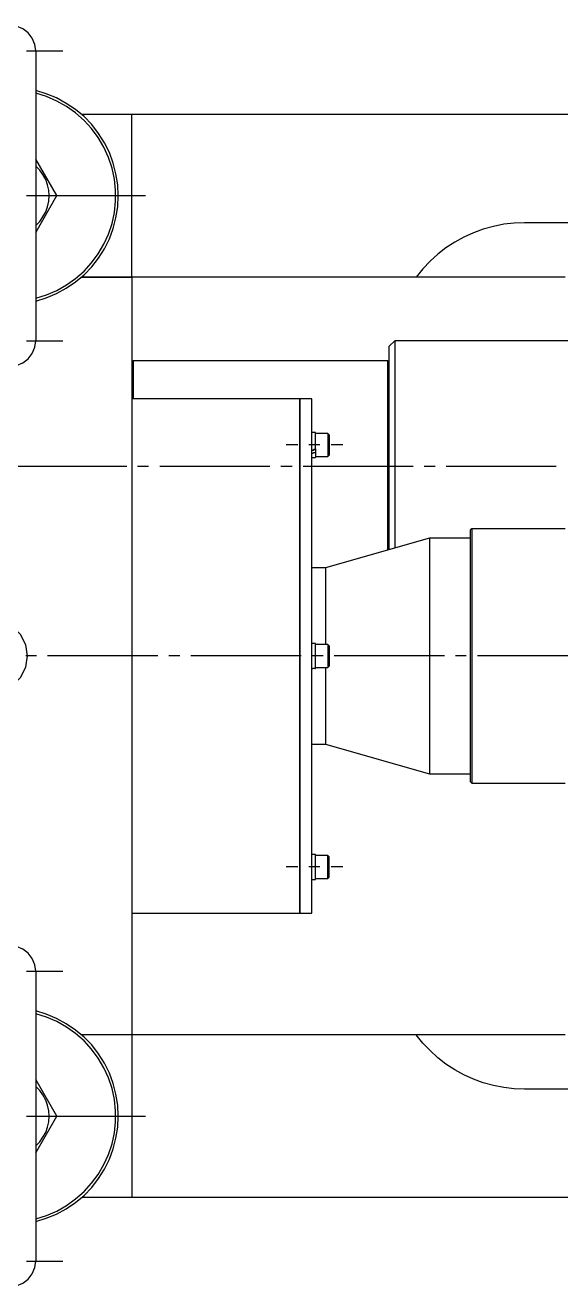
# Model space of a CAD drawing. Header units: millimetres. Extents: x -211 to 45495, y 24 to 52952.
# Drawn here: x 22670.1 to 22867.8, y 28059 to 28525 of the extents above; entities that cross this region are included whole.
import ezdxf

# ---------------------------------------------------------------- set-up
doc = ezdxf.new("R2010")
doc.units = ezdxf.units.MM
doc.layers.add('Layer2', color=7, linetype='Continuous')

# ---------------------------------------------------------------- blocks, each defined once
blk = doc.blocks.new('BLKF858')
at = {"layer": 'Layer2', "color": 7, "linetype": 'Continuous', "lineweight": 25}
for p, q in [((22649.47, 28302.91), (22646.46, 28299.98)), ((22653.26, 28304.89), (22649.47, 28302.91)), ((22657.39, 28305.5), (22653.26, 28304.89)), ((22661.61, 28304.89), (22657.39, 28305.5)), ((22665.32, 28302.91), (22661.61, 28304.89)), ((22668.33, 28299.98), (22665.32, 28302.91)), ((22646.46, 28299.98), (22644.56, 28296.19)), ((22670.22, 28296.19), (22668.33, 28299.98)), ((22644.56, 28296.19), (22643.96, 28292.06)), ((22670.91, 28292.06), (22670.22, 28296.19)), ((22643.96, 28292.06), (22644.56, 28287.84)), ((22644.56, 28287.84), (22646.46, 28284.05)), ((22646.46, 28284.05), (22649.47, 28281.12)), ((22665.32, 28281.12), (22668.33, 28284.05)), ((22668.33, 28284.05), (22670.22, 28287.84)), ((22649.47, 28281.12), (22653.26, 28279.14)), ((22661.61, 28279.14), (22665.32, 28281.12)), ((22653.26, 28279.14), (22657.39, 28278.54)), ((22657.39, 28278.54), (22661.61, 28279.14))]:
    blk.add_line(p, q, dxfattribs=at)
blk = doc.blocks.new('BLKF860')
at = {"layer": 'Layer2', "color": 7, "linetype": 'Continuous', "lineweight": 25}
for p, q in [((22819.55, 28146.27), (22816.88, 28149.03)), ((22822.39, 28143.6), (22819.55, 28146.27)), ((22825.4, 28141.28), (22822.39, 28143.6)), ((22828.67, 28139.21), (22825.4, 28141.28)), ((22832.03, 28137.31), (22828.67, 28139.21)), ((22835.56, 28135.68), (22832.03, 28137.31)), ((22839.18, 28134.39), (22835.56, 28135.68)), ((22842.97, 28133.35), (22839.18, 28134.39)), ((22846.76, 28132.66), (22842.97, 28133.35)), ((22850.55, 28132.15), (22846.76, 28132.66)), ((22854.42, 28132.06), (22850.55, 28132.15))]:
    blk.add_line(p, q, dxfattribs=at)
blk = doc.blocks.new('BLKF862')
at = {"layer": 'Layer2', "color": 7, "linetype": 'Continuous', "lineweight": 25}
for p, q in [((22850.55, 28451.89), (22846.76, 28451.46)), ((22854.42, 28452.06), (22850.55, 28451.89)), ((22835.56, 28448.36), (22832.03, 28446.72)), ((22839.18, 28449.65), (22835.56, 28448.36)), ((22842.97, 28450.68), (22839.18, 28449.65)), ((22846.76, 28451.46), (22842.97, 28450.68)), ((22825.4, 28442.76), (22822.39, 28440.44)), ((22828.67, 28444.91), (22825.4, 28442.76)), ((22832.03, 28446.72), (22828.67, 28444.91)), ((22819.55, 28437.85), (22816.88, 28435.01)), ((22822.39, 28440.44), (22819.55, 28437.85))]:
    blk.add_line(p, q, dxfattribs=at)
blk = doc.blocks.new('BLKF1052')
at = {"layer": 'Layer2', "color": 7, "linetype": 'Continuous', "lineweight": 25}
for p, q in [((22681.59, 28498.13), (22677.8, 28499.68)), ((22685.21, 28496.15), (22681.59, 28498.13)), ((22688.57, 28493.91), (22685.21, 28496.15)), ((22691.75, 28491.24), (22688.57, 28493.91)), ((22694.6, 28488.32), (22691.75, 28491.24)), ((22697.09, 28485.04), (22694.6, 28488.32)), ((22699.33, 28481.6), (22697.09, 28485.04)), ((22701.14, 28477.98), (22699.33, 28481.6)), ((22702.52, 28474.11), (22701.14, 28477.98)), ((22703.55, 28470.15), (22702.52, 28474.11)), ((22704.24, 28466.1), (22703.55, 28470.15)), ((22704.41, 28462.05), (22704.24, 28466.1)), ((22704.24, 28457.92), (22704.41, 28462.05)), ((22703.55, 28453.87), (22704.24, 28457.92)), ((22702.52, 28449.91), (22703.55, 28453.87)), ((22701.14, 28446.12), (22702.52, 28449.91)), ((22697.09, 28438.97), (22699.33, 28442.42)), ((22699.33, 28442.42), (22701.14, 28446.12)), ((22694.6, 28435.79), (22697.09, 28438.97)), ((22691.75, 28432.77), (22694.6, 28435.79)), ((22685.21, 28427.86), (22688.57, 28430.19)), ((22688.57, 28430.19), (22691.75, 28432.77)), ((22673.93, 28423.13), (22677.8, 28424.33)), ((22677.8, 28424.33), (22681.59, 28425.88)), ((22681.59, 28425.88), (22685.21, 28427.86))]:
    blk.add_line(p, q, dxfattribs=at)
blk = doc.blocks.new('BLKF1054')
at = {"layer": 'Layer2', "color": 7, "linetype": 'Continuous', "lineweight": 25}
for p, q in [((22681.68, 28497.01), (22677.89, 28498.65)), ((22685.29, 28494.95), (22681.68, 28497.01)), ((22688.65, 28492.62), (22685.29, 28494.95)), ((22691.75, 28489.87), (22688.65, 28492.62)), ((22694.51, 28486.85), (22691.75, 28489.87)), ((22697.01, 28483.49), (22694.51, 28486.85)), ((22699.07, 28479.96), (22697.01, 28483.49)), ((22700.8, 28476.17), (22699.07, 28479.96)), ((22702.09, 28472.21), (22700.8, 28476.17)), ((22702.95, 28468.16), (22702.09, 28472.21)), ((22703.38, 28464.12), (22702.95, 28468.16)), ((22703.38, 28459.98), (22703.38, 28464.12)), ((22702.95, 28455.85), (22703.38, 28459.98)), ((22700.8, 28447.84), (22702.09, 28451.8)), ((22702.09, 28451.8), (22702.95, 28455.85)), ((22699.07, 28444.14), (22700.8, 28447.84)), ((22697.01, 28440.52), (22699.07, 28444.14)), ((22694.51, 28437.25), (22697.01, 28440.52)), ((22688.65, 28431.48), (22691.75, 28434.15)), ((22691.75, 28434.15), (22694.51, 28437.25)), ((22681.68, 28427), (22685.29, 28429.07)), ((22685.29, 28429.07), (22688.65, 28431.48)), ((22673.93, 28424.16), (22677.89, 28425.45)), ((22677.89, 28425.45), (22681.68, 28427))]:
    blk.add_line(p, q, dxfattribs=at)
blk = doc.blocks.new('BLKF1055')
at = {"layer": 'Layer2', "color": 7, "linetype": 'Continuous', "lineweight": 25}
for p, q in [((22676.6, 28469.89), (22675.39, 28471.52)), ((22677.63, 28468.08), (22676.6, 28469.89)), ((22678.32, 28466.1), (22677.63, 28468.08)), ((22678.75, 28464.12), (22678.32, 28466.1)), ((22678.92, 28462.05), (22678.75, 28464.12)), ((22678.75, 28459.98), (22678.92, 28462.05)), ((22677.63, 28456.02), (22678.32, 28457.92)), ((22678.32, 28457.92), (22678.75, 28459.98)), ((22673.93, 28451.03), (22675.39, 28452.49)), ((22675.39, 28452.49), (22676.6, 28454.21)), ((22676.6, 28454.21), (22677.63, 28456.02))]:
    blk.add_line(p, q, dxfattribs=at)
blk = doc.blocks.new('BLKF1057')
at = {"layer": 'Layer2', "color": 7, "linetype": 'Continuous', "lineweight": 25}
for p, q in [((22654.9, 28408.49), (22655.24, 28406.08)), ((22655.24, 28406.08), (22656.19, 28403.75)), ((22672.64, 28403.75), (22673.58, 28406.08)), ((22656.19, 28403.75), (22657.74, 28401.77)), ((22657.74, 28401.77), (22659.63, 28400.31)), ((22669.19, 28400.31), (22671.17, 28401.77)), ((22671.17, 28401.77), (22672.64, 28403.75)), ((22659.63, 28400.31), (22661.96, 28399.36)), ((22661.96, 28399.36), (22664.46, 28399.02)), ((22664.46, 28399.02), (22666.87, 28399.36)), ((22666.87, 28399.36), (22669.19, 28400.31))]:
    blk.add_line(p, q, dxfattribs=at)
blk = doc.blocks.new('BLKF1058')
at = {"layer": 'Layer2', "color": 7, "linetype": 'Continuous', "lineweight": 25}
for p, q in [((22657.74, 28522.24), (22656.19, 28520.26)), ((22659.63, 28523.71), (22657.74, 28522.24)), ((22661.96, 28524.66), (22659.63, 28523.71)), ((22664.46, 28525), (22661.96, 28524.66)), ((22666.87, 28524.66), (22664.46, 28525)), ((22669.19, 28523.71), (22666.87, 28524.66)), ((22671.17, 28522.24), (22669.19, 28523.71)), ((22672.64, 28520.26), (22671.17, 28522.24)), ((22656.19, 28520.26), (22655.24, 28517.94)), ((22673.58, 28517.94), (22672.64, 28520.26)), ((22673.93, 28515.53), (22673.58, 28517.94))]:
    blk.add_line(p, q, dxfattribs=at)
blk = doc.blocks.new('BLKF1060')
at = {"layer": 'Layer2', "color": 7, "linetype": 'Continuous', "lineweight": 25}
for p, q in [((22681.59, 28158.15), (22677.8, 28159.7)), ((22685.21, 28156.17), (22681.59, 28158.15)), ((22688.57, 28153.85), (22685.21, 28156.17)), ((22691.75, 28151.26), (22688.57, 28153.85)), ((22694.6, 28148.34), (22691.75, 28151.26)), ((22697.09, 28145.06), (22694.6, 28148.34)), ((22699.33, 28141.62), (22697.09, 28145.06)), ((22701.14, 28137.92), (22699.33, 28141.62)), ((22702.52, 28134.13), (22701.14, 28137.92)), ((22703.55, 28130.17), (22702.52, 28134.13)), ((22704.24, 28126.12), (22703.55, 28130.17)), ((22704.41, 28122.07), (22704.24, 28126.12)), ((22704.24, 28117.94), (22704.41, 28122.07)), ((22703.55, 28113.89), (22704.24, 28117.94)), ((22702.52, 28109.93), (22703.55, 28113.89)), ((22701.14, 28106.14), (22702.52, 28109.93)), ((22697.09, 28098.99), (22699.33, 28102.44)), ((22699.33, 28102.44), (22701.14, 28106.14)), ((22694.6, 28095.72), (22697.09, 28098.99)), ((22691.75, 28092.79), (22694.6, 28095.72)), ((22685.21, 28087.88), (22688.57, 28090.21)), ((22688.57, 28090.21), (22691.75, 28092.79)), ((22673.93, 28083.15), (22677.8, 28084.35)), ((22677.8, 28084.35), (22681.59, 28085.9)), ((22681.59, 28085.9), (22685.21, 28087.88))]:
    blk.add_line(p, q, dxfattribs=at)
blk = doc.blocks.new('BLKF1062')
at = {"layer": 'Layer2', "color": 7, "linetype": 'Continuous', "lineweight": 25}
for p, q in [((22681.68, 28157.03), (22677.89, 28158.67)), ((22685.29, 28154.97), (22681.68, 28157.03)), ((22688.65, 28152.56), (22685.29, 28154.97)), ((22691.75, 28149.89), (22688.65, 28152.56)), ((22694.51, 28146.79), (22691.75, 28149.89)), ((22697.01, 28143.51), (22694.51, 28146.79)), ((22699.07, 28139.9), (22697.01, 28143.51)), ((22700.8, 28136.19), (22699.07, 28139.9)), ((22702.09, 28132.23), (22700.8, 28136.19)), ((22702.95, 28128.19), (22702.09, 28132.23)), ((22703.38, 28124.05), (22702.95, 28128.19)), ((22703.38, 28120.01), (22703.38, 28124.05)), ((22702.95, 28115.87), (22703.38, 28120.01)), ((22700.8, 28107.86), (22702.09, 28111.82)), ((22702.09, 28111.82), (22702.95, 28115.87)), ((22699.07, 28104.16), (22700.8, 28107.86)), ((22697.01, 28100.54), (22699.07, 28104.16)), ((22694.51, 28097.27), (22697.01, 28100.54)), ((22688.65, 28091.5), (22691.75, 28094.17)), ((22691.75, 28094.17), (22694.51, 28097.27)), ((22681.68, 28087.02), (22685.29, 28089.09)), ((22685.29, 28089.09), (22688.65, 28091.5)), ((22673.93, 28084.18), (22677.89, 28085.39)), ((22677.89, 28085.39), (22681.68, 28087.02))]:
    blk.add_line(p, q, dxfattribs=at)
blk = doc.blocks.new('BLKF1063')
at = {"layer": 'Layer2', "color": 7, "linetype": 'Continuous', "lineweight": 25}
for p, q in [((22676.6, 28129.91), (22675.39, 28131.54)), ((22677.63, 28128.01), (22676.6, 28129.91)), ((22678.32, 28126.12), (22677.63, 28128.01)), ((22678.75, 28124.05), (22678.32, 28126.12)), ((22678.92, 28122.07), (22678.75, 28124.05)), ((22678.75, 28120.01), (22678.92, 28122.07)), ((22677.63, 28116.04), (22678.32, 28117.94)), ((22678.32, 28117.94), (22678.75, 28120.01)), ((22673.93, 28111.05), (22675.39, 28112.51)), ((22675.39, 28112.51), (22676.6, 28114.24)), ((22676.6, 28114.24), (22677.63, 28116.04))]:
    blk.add_line(p, q, dxfattribs=at)
blk = doc.blocks.new('BLKF1065')
at = {"layer": 'Layer2', "color": 7, "linetype": 'Continuous', "lineweight": 25}
for p, q in [((22654.9, 28068.51), (22655.24, 28066.1)), ((22655.24, 28066.1), (22656.19, 28063.77)), ((22672.64, 28063.77), (22673.58, 28066.1)), ((22656.19, 28063.77), (22657.74, 28061.79)), ((22657.74, 28061.79), (22659.63, 28060.33)), ((22659.63, 28060.33), (22661.96, 28059.38)), ((22666.87, 28059.38), (22669.19, 28060.33)), ((22669.19, 28060.33), (22671.17, 28061.79)), ((22671.17, 28061.79), (22672.64, 28063.77)), ((22661.96, 28059.38), (22664.46, 28059.04)), ((22664.46, 28059.04), (22666.87, 28059.38))]:
    blk.add_line(p, q, dxfattribs=at)
blk = doc.blocks.new('BLKF1066')
at = {"layer": 'Layer2', "color": 7, "linetype": 'Continuous', "lineweight": 25}
for p, q in [((22657.74, 28182.27), (22656.19, 28180.29)), ((22659.63, 28183.73), (22657.74, 28182.27)), ((22661.96, 28184.68), (22659.63, 28183.73)), ((22664.46, 28185.02), (22661.96, 28184.68)), ((22666.87, 28184.68), (22664.46, 28185.02)), ((22669.19, 28183.73), (22666.87, 28184.68)), ((22671.17, 28182.27), (22669.19, 28183.73)), ((22672.64, 28180.29), (22671.17, 28182.27)), ((22656.19, 28180.29), (22655.24, 28177.96)), ((22673.58, 28177.96), (22672.64, 28180.29)), ((22673.93, 28175.55), (22673.58, 28177.96))]:
    blk.add_line(p, q, dxfattribs=at)
blk = doc.blocks.new('BLKF1141')
at = {"layer": 'Layer2', "color": 7, "linetype": 'Continuous', "lineweight": 25}
for p, q in [((22775.89, 28367.93), (22776.06, 28368.01)), ((22776.06, 28368.01), (22776.15, 28368.01)), ((22776.15, 28368.01), (22776.23, 28368.1)), ((22776.23, 28368.1), (22776.32, 28368.19)), ((22776.32, 28368.19), (22776.49, 28368.19)), ((22776.49, 28368.19), (22776.58, 28368.27)), ((22776.58, 28368.27), (22776.66, 28368.27)), ((22776.66, 28368.27), (22776.75, 28368.36)), ((22776.75, 28368.36), (22776.92, 28368.44)), ((22776.92, 28368.44), (22777.01, 28368.44)), ((22777.01, 28368.44), (22777.09, 28368.53))]:
    blk.add_line(p, q, dxfattribs=at)
blk = doc.blocks.new('BLKF1142')
at = {"layer": 'Layer2', "color": 7, "linetype": 'Continuous', "lineweight": 25}
for p, q in [((22775.89, 28366.89), (22776.06, 28366.89)), ((22776.06, 28366.89), (22776.15, 28366.98)), ((22776.15, 28366.98), (22776.23, 28366.98)), ((22776.23, 28366.98), (22776.32, 28367.07)), ((22776.32, 28367.07), (22776.49, 28367.07)), ((22776.49, 28367.07), (22776.58, 28367.15)), ((22776.58, 28367.15), (22776.66, 28367.15)), ((22776.66, 28367.15), (22776.75, 28367.24)), ((22776.75, 28367.24), (22776.92, 28367.24)), ((22776.92, 28367.24), (22777.01, 28367.33)), ((22777.01, 28367.33), (22777.09, 28367.33))]:
    blk.add_line(p, q, dxfattribs=at)
blk = doc.blocks.new('BLKF1143')
at = {"layer": 'Layer2', "color": 7, "linetype": 'Continuous', "lineweight": 25}
for p, q in [((22775.89, 28367.93), (22776.06, 28368.01)), ((22776.06, 28368.01), (22776.23, 28368.01)), ((22776.23, 28368.01), (22776.32, 28368.1)), ((22776.32, 28368.1), (22776.49, 28368.1)), ((22776.49, 28368.1), (22776.58, 28368.19)), ((22776.58, 28368.19), (22776.66, 28368.19)), ((22776.66, 28368.19), (22776.75, 28368.27)), ((22776.75, 28368.27), (22776.92, 28368.27)), ((22776.92, 28368.27), (22777.01, 28368.36)), ((22777.01, 28368.36), (22777.09, 28368.36))]:
    blk.add_line(p, q, dxfattribs=at)
blk = doc.blocks.new('BLKF1144')
at = {"layer": 'Layer2', "color": 7, "linetype": 'Continuous', "lineweight": 25}
for p, q in [((22776.58, 28287.5), (22776.83, 28287.5)), ((22776.83, 28287.5), (22776.92, 28287.41)), ((22776.92, 28287.41), (22777.18, 28287.41))]:
    blk.add_line(p, q, dxfattribs=at)
blk = doc.blocks.new('BLKF800')
at = {"layer": 'Layer2', "color": 7, "linetype": 'Continuous', "lineweight": 25}
for p, q in [((22670.48, 28515.53), (22683.92, 28515.53)), ((22673.93, 28515.53), (22673.93, 28408.49)), ((22677.8, 28499.68), (22673.93, 28500.89)), ((22677.89, 28498.65), (22673.93, 28499.85)), ((22879.4, 28492.02), (22690.89, 28492.02)), ((22709.41, 28432), (22709.41, 28492.02)), ((22681.76, 28462.05), (22673.93, 28475.57)), ((22675.39, 28471.52), (22673.93, 28472.99)), ((22670.48, 28462.05), (22714.4, 28462.05)), ((22673.93, 28448.44), (22681.76, 28462.05)), ((22879.4, 28452.06), (22854.42, 28452.06)), ((22816.88, 28435.01), (22814.38, 28432)), ((22690.89, 28432), (22709.41, 28432)), ((22869.41, 28432), (22690.89, 28432)), ((22709.41, 28432), (22709.41, 28152.04)), ((22670.48, 28408.49), (22683.92, 28408.49)), ((22673.58, 28406.08), (22673.93, 28408.49)), ((22806.46, 28408.49), (22804.39, 28406.51)), ((22804.39, 28331.24), (22804.39, 28406.51)), ((22806.46, 28408.49), (22806.46, 28331.85)), ((22881.89, 28408.49), (22806.46, 28408.49)), ((22709.92, 28401), (22709.41, 28400.57)), ((22709.92, 28401), (22709.92, 28387.05)), ((22803.87, 28401), (22709.92, 28401)), ((22803.87, 28331.07), (22803.87, 28401)), ((22804.39, 28400.57), (22803.87, 28401)), ((22771.41, 28387.05), (22709.41, 28387.05)), ((22771.41, 28196.99), (22771.41, 28387.05)), ((22775.89, 28387.05), (22771.41, 28387.05)), ((22771.41, 28387.05), (22771.41, 28196.99)), ((22775.89, 28196.99), (22775.89, 28387.05)), ((22777.18, 28374.56), (22775.89, 28374.56)), ((22777.18, 28368.53), (22777.18, 28374.56)), ((22781.74, 28374.21), (22777.18, 28374.21)), ((22782.26, 28373.7), (22781.74, 28374.21)), ((22781.74, 28374.21), (22781.74, 28365.69)), ((22782.26, 28373.7), (22782.26, 28366.21)), ((22770.72, 28369.99), (22766.41, 28369.99)), ((22778.81, 28369.99), (22774.77, 28369.99)), ((22777.09, 28368.53), (22777.18, 28368.53)), ((22777.09, 28368.36), (22777.18, 28368.44)), ((22777.18, 28368.53), (22777.18, 28367.58)), ((22787.25, 28369.99), (22782.95, 28369.99)), ((22775.89, 28365.34), (22777.18, 28365.34)), ((22777.09, 28367.33), (22777.18, 28367.41)), ((22777.18, 28367.58), (22777.18, 28365.34)), ((22777.18, 28365.69), (22781.74, 28365.69)), ((22781.74, 28365.69), (22782.26, 28366.21)), ((22707.51, 28361.99), (22666.78, 28361.99)), ((22715.61, 28361.99), (22711.56, 28361.99)), ((22760.39, 28361.99), (22719.74, 28361.99)), ((22768.57, 28361.99), (22764.43, 28361.99)), ((22813.26, 28361.99), (22772.61, 28361.99)), ((22821.44, 28361.99), (22817.31, 28361.99)), ((22866.13, 28361.99), (22825.49, 28361.99)), ((22819.37, 28335.55), (22780.88, 28324.53)), ((22819.37, 28335.55), (22819.37, 28248.49)), ((22834.44, 28335.55), (22819.37, 28335.55)), ((22834.88, 28338.99), (22834.44, 28338.56)), ((22834.44, 28245.56), (22834.44, 28338.56)), ((22834.88, 28338.99), (22834.88, 28245.04)), ((22869.41, 28338.99), (22834.88, 28338.99)), ((22780.88, 28324.53), (22775.89, 28324.53)), ((22780.88, 28324.53), (22780.88, 28296.28)), ((22777.18, 28296.63), (22775.89, 28296.63)), ((22777.18, 28287.41), (22777.18, 28296.63)), ((22781.74, 28296.28), (22777.18, 28296.28)), ((22781.74, 28296.28), (22781.74, 28287.76)), ((22782.26, 28295.76), (22781.74, 28296.28)), ((22782.26, 28295.76), (22782.26, 28288.27)), ((22674.27, 28292.06), (22670.22, 28292.06)), ((22670.22, 28287.84), (22670.91, 28292.06)), ((22719.05, 28292.06), (22678.32, 28292.06)), ((22727.15, 28292.06), (22723.1, 28292.06)), ((22771.93, 28292.06), (22731.19, 28292.06)), ((22780.02, 28292.06), (22775.97, 28292.06)), ((22824.8, 28292.06), (22784.15, 28292.06)), ((22832.89, 28292.06), (22828.85, 28292.06)), ((22877.67, 28292.06), (22837.03, 28292.06)), ((22775.89, 28287.41), (22776.23, 28287.41)), ((22776.23, 28287.41), (22776.32, 28287.5)), ((22776.32, 28287.5), (22777.18, 28287.5)), ((22777.18, 28287.76), (22781.74, 28287.76)), ((22780.88, 28287.76), (22780.88, 28259.51)), ((22781.74, 28287.76), (22782.26, 28288.27)), ((22775.89, 28259.51), (22780.88, 28259.51)), ((22780.88, 28259.51), (22819.37, 28248.49)), ((22819.37, 28248.49), (22834.44, 28248.49)), ((22834.44, 28245.56), (22834.88, 28245.04)), ((22834.88, 28245.04), (22869.41, 28245.04)), ((22770.72, 28214.13), (22766.41, 28214.13)), ((22778.81, 28214.13), (22774.77, 28214.13)), ((22777.18, 28218.69), (22775.89, 28218.69)), ((22777.18, 28209.48), (22777.18, 28218.69)), ((22781.74, 28218.35), (22777.18, 28218.35)), ((22781.74, 28209.82), (22781.74, 28218.35)), ((22782.26, 28217.83), (22781.74, 28218.35)), ((22782.26, 28210.34), (22782.26, 28217.83)), ((22787.25, 28214.13), (22782.95, 28214.13)), ((22775.89, 28209.48), (22777.18, 28209.48)), ((22777.18, 28209.82), (22781.74, 28209.82)), ((22781.74, 28209.82), (22782.26, 28210.34)), ((22709.41, 28196.99), (22771.41, 28196.99)), ((22771.41, 28196.99), (22775.89, 28196.99)), ((22670.48, 28175.55), (22683.92, 28175.55)), ((22673.93, 28175.55), (22673.93, 28068.51)), ((22677.8, 28159.7), (22673.93, 28160.91)), ((22677.89, 28158.67), (22673.93, 28159.88)), ((22709.41, 28152.04), (22690.89, 28152.04)), ((22869.41, 28152.04), (22690.89, 28152.04)), ((22709.41, 28152.04), (22709.41, 28092.02)), ((22816.88, 28149.03), (22814.38, 28152.04)), ((22681.76, 28122.07), (22673.93, 28135.59)), ((22675.39, 28131.54), (22673.93, 28133.01)), ((22879.4, 28132.06), (22854.42, 28132.06)), ((22670.48, 28122.07), (22714.4, 28122.07)), ((22673.93, 28108.47), (22681.76, 28122.07)), ((22881.38, 28092.02), (22690.89, 28092.02)), ((22670.48, 28068.51), (22683.92, 28068.51)), ((22673.58, 28066.1), (22673.93, 28068.51))]:
    blk.add_line(p, q, dxfattribs=at)
for name in ['BLKF1058', 'BLKF1052', 'BLKF1054', 'BLKF1055', 'BLKF862', 'BLKF1057', 'BLKF1141', 'BLKF1143', 'BLKF1142', 'BLKF858', 'BLKF1144', 'BLKF1066', 'BLKF1060', 'BLKF1062', 'BLKF860', 'BLKF1063', 'BLKF1065']:
    blk.add_blockref(name, (0, 0), dxfattribs=at)

msp = doc.modelspace()

# ---------------------------------------------------------------- block references
at = {"layer": 'Layer2', "color": 7, "linetype": 'Continuous', "lineweight": 25}
msp.add_blockref('BLKF800', (0, 0), dxfattribs=at)

doc.saveas('drawing.dxf')
